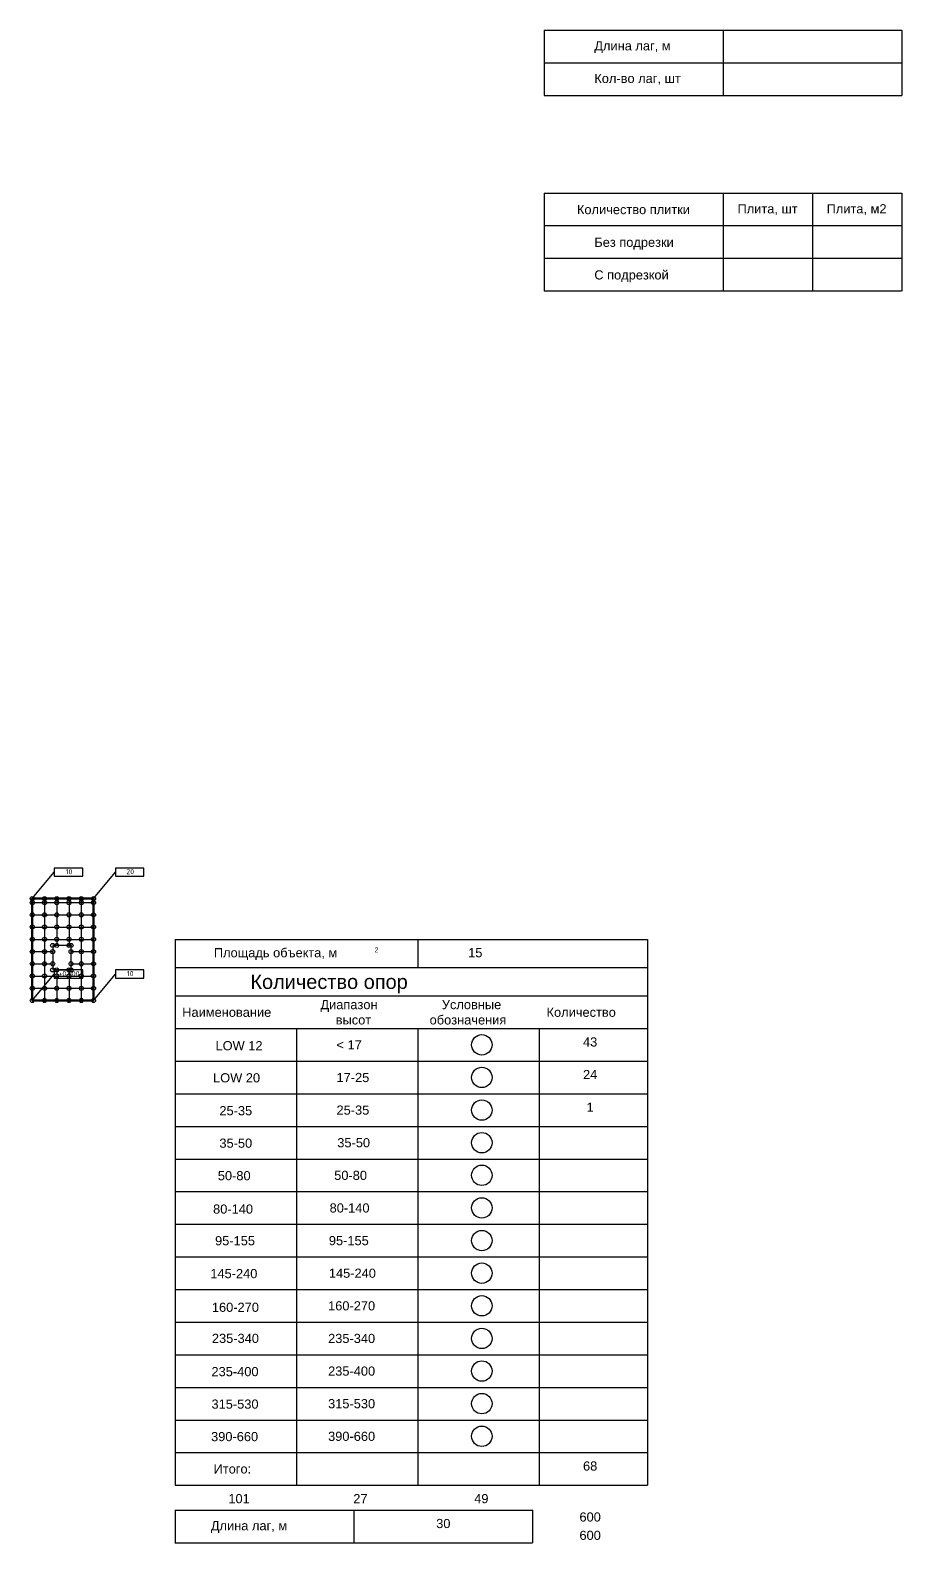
# Model space of a CAD drawing. Header units: millimetres. Extents: x -100 to 1164096, y -205848 to 318871.
# Drawn here: x -100 to 42628, y -26601 to 47596 of the extents above; entities that cross this region are included whole.
import ezdxf
from ezdxf.enums import TextEntityAlignment as Align

# ---------------------------------------------------------------- set-up
doc = ezdxf.new("R2010")
doc.units = ezdxf.units.MM
for name, color, linetype in [('_SG_Support', 7, 'Continuous'), ('линии_высот', 4, 'Continuous'), ('областиvb', 52, 'Continuous'), ('опорыvb', 7, 'Continuous'), ('сеткаvb', 8, 'Continuous')]:
    doc.layers.add(name, color=color, linetype=linetype)
doc.layers.add('контур', color=1, linetype='Continuous', lineweight=50)
doc.styles.add('isocpeur', font='isocpeur.ttf')
doc.styles.get("Standard").update_dxf_attribs({"font": 'arial.ttf'})

# ---------------------------------------------------------------- blocks, each defined once
blk = doc.blocks.new('table_lag+')
at = {"color": 0}
for p, q in [((0, 0), (0, -1600)), ((0, -1600), (0, -3200))]:
    blk.add_line(p, q, dxfattribs=at)
for p, q in [((0, 0), (17528, 0)), ((8775, 0), (8775, -1600)), ((17528, 0), (17528, -1600)), ((0, -1600), (17528, -1600)), ((8775, -1600), (8775, -3200)), ((17528, -1600), (17528, -3200)), ((0, -3200), (17528, -3200))]:
    blk.add_line(p, q)
for s, p in [('Длина лаг, м', (2455, -988)), ('Кол-во лаг, шт', (2455, -2588))]:
    blk.add_text(s, height=450, dxfattribs=at).set_placement(p)
for tag, p in [('LENGTH', (13161, -988)), ('QUANTITY', (13161, -2588))]:
    blk.add_attdef(tag, text='', height=450, dxfattribs=at).set_placement(p, align=Align.CENTER)
blk = doc.blocks.new('table_plitka+')
at = {"color": 0}
for p, q in [((0, 0), (17528, 0)), ((0, 0), (0, -1600)), ((8775, 0), (8775, -1600)), ((13150, 0), (13150, -1600)), ((17528, 0), (17528, -1600)), ((0, -1600), (0, -3200)), ((17500, -1600), (0, -1600)), ((8775, -1600), (8775, -3200)), ((13150, -1600), (13150, -3200)), ((17528, -1600), (17528, -3200)), ((17500, -3200), (0, -3200)), ((0, -3200), (0, -4800)), ((8775, -3200), (8775, -4800)), ((13150, -3200), (13150, -4800)), ((17528, -3200), (17528, -4800)), ((17500, -4800), (0, -4800))]:
    blk.add_line(p, q, dxfattribs=at)
blk.add_line((8775, -4783), (8778, -4783))
for s, p in [('Без подрезки', (2455, -2626)), ('C подрезкой', (2455, -4226))]:
    blk.add_text(s, height=450, dxfattribs=at).set_placement(p)
at = {"color": 0, "char_height": 450, "attachment_point": 5}
for s, insert, width in [('Количество плитки', (4375, -800), 8750), ('Плита, шт', (10950, -800), 4350.47), ('Плита, м2', (15313, -800), 4375.47)]:
    blk.add_mtext(s, dxfattribs=dict(at, insert=insert, width=width))
for tag, p in [('QC', (10282, -2518)), ('QCS', (14657, -2518)), ('QR', (10282, -4128)), ('QRS', (14648, -4112))]:
    blk.add_attdef(tag, p, '', height=500)
blk = doc.blocks.new('otmetka_oporvb')
at = {"linetype": 'ByBlock', "lineweight": -2}
blk.add_hatch(color=0, dxfattribs=at).paths.add_polyline_path([(-38, -32, 1), (38, 32, 1)])
at = {"color": 0, "linetype": 'ByBlock', "lineweight": -2}
blk.add_line((0, 0), (2142, 2596), dxfattribs=at)
at = {"color": 0}
blk.add_lwpolyline([(2142, 2196), (4942, 2196), (4942, 2996), (2142, 2996)], close=True, dxfattribs=at)
at = {"color": 0, "linetype": 'ByBlock', "lineweight": -2, "style": 'isocpeur'}
blk.add_attdef('OTM', text='', height=500, dxfattribs=at).set_placement((3600, 2639), align=Align.MIDDLE_CENTER)
blk = doc.blocks.new('opor_symb')
at = {"color": 0, "ltscale": 20}
blk.add_circle((0, 0), 100, dxfattribs=at)
blk = doc.blocks.new('*U63')
at = {"color": 0}
for p, q in [((0, 0), (23168, 0)), ((0, 0), (0, -26779)), ((11903, 0), (11903, -1388)), ((23168, 0), (23168, -26779)), ((0, -1388), (23168, -1388)), ((0, -2776), (23168, -2776)), ((0, -4376), (23168, -4376)), ((5952, -4376), (5952, -26779)), ((11903, -4376), (11903, -26779)), ((17855, -4376), (17855, -26779)), ((0, -5976), (23168, -5976)), ((0, -7577), (23168, -7577)), ((0, -9177), (23168, -9177)), ((0, -10777), (23168, -10777)), ((0, -12377), (23168, -12377)), ((0, -13978), (23168, -13978)), ((0, -15578), (23168, -15578)), ((0, -17178), (23168, -17178)), ((0, -18778), (23168, -18778)), ((0, -20378), (23168, -20378)), ((0, -21979), (23168, -21979)), ((0, -23579), (23168, -23579)), ((0, -25179), (23168, -25179)), ((0, -26779), (23168, -26779)), ((-10, -28000), (17526, -28000)), ((0, -28000), (0, -29601)), ((0, -28000), (17535, -28000)), ((8758, -28000), (8758, -29601)), ((17526, -28000), (17526, -29601)), ((-10, -29601), (17526, -29601)), ((-10, -29601), (17526, -29601))]:
    blk.add_line(p, q, dxfattribs=at)
at = {"color": 221}
blk.add_circle((15039, -5175), 500, dxfattribs=at)
at = {"color": 2}
blk.add_circle((15039, -6775), 500, dxfattribs=at)
at = {"color": 1}
blk.add_circle((15039, -8375), 500, dxfattribs=at)
at = {"color": 92}
blk.add_circle((15039, -9976), 500, dxfattribs=at)
at = {"color": 131}
blk.add_circle((15039, -11576), 500, dxfattribs=at)
at = {"color": 30}
blk.add_circle((15039, -13176), 500, dxfattribs=at)
at = {"color": 160}
blk.add_circle((15039, -14776), 500, dxfattribs=at)
at = {"color": 60}
blk.add_circle((15039, -16377), 500, dxfattribs=at)
at = {"color": 134}
blk.add_circle((15039, -17977), 500, dxfattribs=at)
at = {"color": 42}
blk.add_circle((15039, -19577), 500, dxfattribs=at)
at = {"color": 26}
blk.add_circle((15039, -21177), 500, dxfattribs=at)
at = {"color": 82}
blk.add_circle((15039, -22777), 500, dxfattribs=at)
at = {"color": 163}
blk.add_circle((15039, -24378), 500, dxfattribs=at)
at = {"color": 0}
for s, height, p in [('Площадь объекта, м', 450, (1902, -881)), ('2', 250, (9777, -642)), ('Количество опор', 700, (3693, -2432)), ('Наименование', 450, (351, -3801)), ('Диапазон', 450, (7127, -3426)), ('обозначения', 450, (12481, -4176)), ('Условные', 450, (13079, -3426)), ('Количество', 450, (18214, -3801)), ('высот', 450, (7877, -4176)), ('< 17', 450, (7915, -5401)), ('17-25', 450, (7915, -7002)), ('25-35', 450, (7915, -8602)), ('35-50', 450, (7952, -10202)), ('50-80', 450, (7802, -11802)), ('80-140', 450, (7577, -13402)), ('95-155', 450, (7540, -15003)), ('145-240', 450, (7540, -16603)), ('160-270', 450, (7502, -18203)), ('235-340', 450, (7502, -19803)), ('235-400', 450, (7502, -21404)), ('315-530', 450, (7502, -23004)), ('390-660', 450, (7502, -24604)), ('Итого:', 450, (1888, -26204)), ('Длина лаг, м', 450, (1753, -28988))]:
    blk.add_text(s, height=height, dxfattribs=at).set_placement(p)
for s, p in [('LOW 12', (3135, -5218)), ('LOW 20', (3015, -6793)), ('25-35', (2977, -8406)), ('35-50', (2977, -9999)), ('50-80', (2900, -11593)), ('80-140', (2843, -13230)), ('95-155', (2939, -14785)), ('145-240', (2881, -16397)), ('160-270', (2958, -18049)), ('235-340', (2958, -19573)), ('235-400', (2939, -21205)), ('315-530', (2939, -22799)), ('390-660', (2919, -24393))]:
    blk.add_text(s, height=450, dxfattribs=at).set_placement(p, align=Align.MIDDLE)
at = {"linetype": 'ByBlock'}
for tag, p in [('AREA', (14719, -881)), ('1', (20351, -5258)), ('2', (20351, -6858)), ('3', (20351, -8458)), ('4', (20351, -10058)), ('5', (20351, -11659)), ('6', (20351, -13259)), ('7', (20351, -14859)), ('8', (20351, -16459)), ('9', (20351, -18059)), ('10', (20351, -19660)), ('11', (20351, -21260)), ('12', (20351, -22860)), ('13', (20351, -24460)), ('ITOG', (20351, -26061)), ('CHPOL', (3136, -27661)), ('DOSKA', (9087, -27661)), ('LAG', (15016, -27661)), ('VECTOR', (20351, -28561)), ('PERP', (20351, -29461))]:
    blk.add_attdef(tag, text='', height=450, dxfattribs=at).set_placement(p, align=Align.CENTER)
at = {"color": 0}
blk.add_attdef('LENGTH', text='', height=450, dxfattribs=at).set_placement((13152, -28882), align=Align.CENTER)

msp = doc.modelspace()

# ---------------------------------------------------------------- linework, layer by layer
at = {"layer": 'контур', "linetype": 'Continuous'}
msp.add_lwpolyline([(0, 0), (0, 5000), (3000, 5000), (3000, 0)], close=True, dxfattribs=at)
at = {"layer": 'линии_высот'}
msp.add_lwpolyline([(0, 0), (3000, 0), (3000, 5000), (0, 5000)], close=True, dxfattribs=at)
at = {"layer": 'областиvb'}
msp.add_lwpolyline([(1000, 1500), (1900, 1500), (1900, 2700), (1000, 2700)], close=True, dxfattribs=at)
at = {"layer": 'сеткаvb'}
for p, q in [((0, 5000), (0, 0)), ((0, 4800), (3000, 4800)), ((600, 5000), (600, 0)), ((1200, 5000), (1200, 2700)), ((1800, 5000), (1800, 2700)), ((2400, 5000), (2400, 0)), ((3000, 5000), (3000, 0)), ((0, 4200), (3000, 4200)), ((0, 3600), (3000, 3600)), ((0, 3000), (3000, 3000)), ((0, 2400), (1000, 2400)), ((1900, 2700), (1000, 2700)), ((1900, 2400), (3000, 2400)), ((0, 1800), (1000, 1800)), ((1000, 1500), (1900, 1500)), ((1200, 1500), (1200, 0)), ((1800, 1500), (1800, 0)), ((1900, 1800), (3000, 1800)), ((0, 1200), (3000, 1200)), ((0, 600), (3000, 600)), ((0, 0), (3000, 0))]:
    msp.add_line(p, q, dxfattribs=at)
at = {"layer": 'сеткаvb', "linetype": 'Continuous'}
msp.add_line((0, 5000), (3000, 5000), dxfattribs=at)

# ---------------------------------------------------------------- block references
at = {"xscale": 0.5, "yscale": 0.5, "zscale": 0.5}
for p, values in [((0, 5000), {'OTM': '10'}), ((3000, 5000), {'OTM': '20'}), ((0, 0), {'OTM': '+0.000'}), ((3000, 0), {'OTM': '10'})]:
    msp.add_blockref('otmetka_oporvb', p, dxfattribs=at).add_auto_attribs(values)
msp.add_blockref('*U63', (7000, 3000)).add_auto_attribs({'1': '43', '2': '24', '3': '1', 'AREA': '15', 'ITOG': '68', 'CHPOL': '101', 'DOSKA': '27', 'LAG': '49', 'VECTOR': '600', 'PERP': '600', 'LENGTH': '30'})
at = {"layer": '_SG_Support'}
for name, p in [('table_lag+', (25100.35, 47595.557)), ('table_plitka+', (25100.35, 39595.557))]:
    msp.add_blockref(name, p, dxfattribs=at)
at = {"layer": 'опорыvb', "color": 221}
for p in [(0, 5000), (0, 4800), (600, 5000), (600, 4800), (1200, 5000), (1200, 4800), (1800, 5000), (1800, 4800), (2400, 5000), (2400, 4800), (3000, 5000), (3000, 4800), (600, 4200), (1200, 4200), (1800, 4200), (2400, 4200), (3000, 4200), (600, 3600), (1200, 3600), (1200, 3000), (1800, 3600), (1800, 3000), (2400, 3600), (2400, 3000), (3000, 3600), (3000, 3000), (1000, 2700), (1200, 2700), (1800, 2700), (1900, 2700), (1900, 2400), (2400, 2400), (3000, 2400), (1800, 1500), (1900, 1800), (1900, 1500), (2400, 1800), (3000, 1800), (2400, 1200), (3000, 1200), (2400, 600), (3000, 600), (3000, 0)]:
    msp.add_blockref('opor_symb', p, dxfattribs=at)
at = {"layer": 'опорыvb', "color": 2}
for p in [(0, 4200), (0, 3600), (0, 3000), (600, 3000), (0, 2400), (600, 2400), (1000, 2400), (0, 1800), (600, 1800), (1000, 1800), (1000, 1500), (1200, 1500), (0, 1200), (600, 1200), (1200, 1200), (1800, 1200), (0, 600), (600, 600), (600, 0), (1200, 600), (1200, 0), (1800, 600), (1800, 0), (2400, 0)]:
    msp.add_blockref('opor_symb', p, dxfattribs=at)
at = {"layer": 'опорыvb', "color": 1}
msp.add_blockref('opor_symb', (0, 0), dxfattribs=at)

doc.saveas('drawing.dxf')
